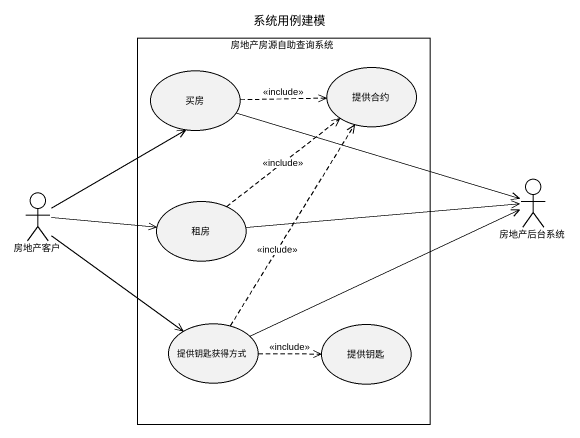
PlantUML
@startuml
title 系统用例建模
rectangle 房地产房源自助查询系统 {
  usecase 买房
  usecase 提供合约
  usecase 租房
  usecase 提供钥匙获得方式
  usecase 提供钥匙
}
actor 房地产客户
actor 房地产后台系统
买房 .right.> 提供合约 : <<include>>
买房 -right-> 房地产后台系统
房地产客户 -up-> 买房
房地产客户 -right-> 租房
房地产客户 --> 提供钥匙获得方式
租房 .up.> 提供合约 : <<include>>
租房 -right-> 房地产后台系统
提供钥匙获得方式 .up.> 提供合约 : <<include>>
提供钥匙获得方式 -right-> 房地产后台系统
提供钥匙获得方式 .right.> 提供钥匙 : <<include>>
@enduml
